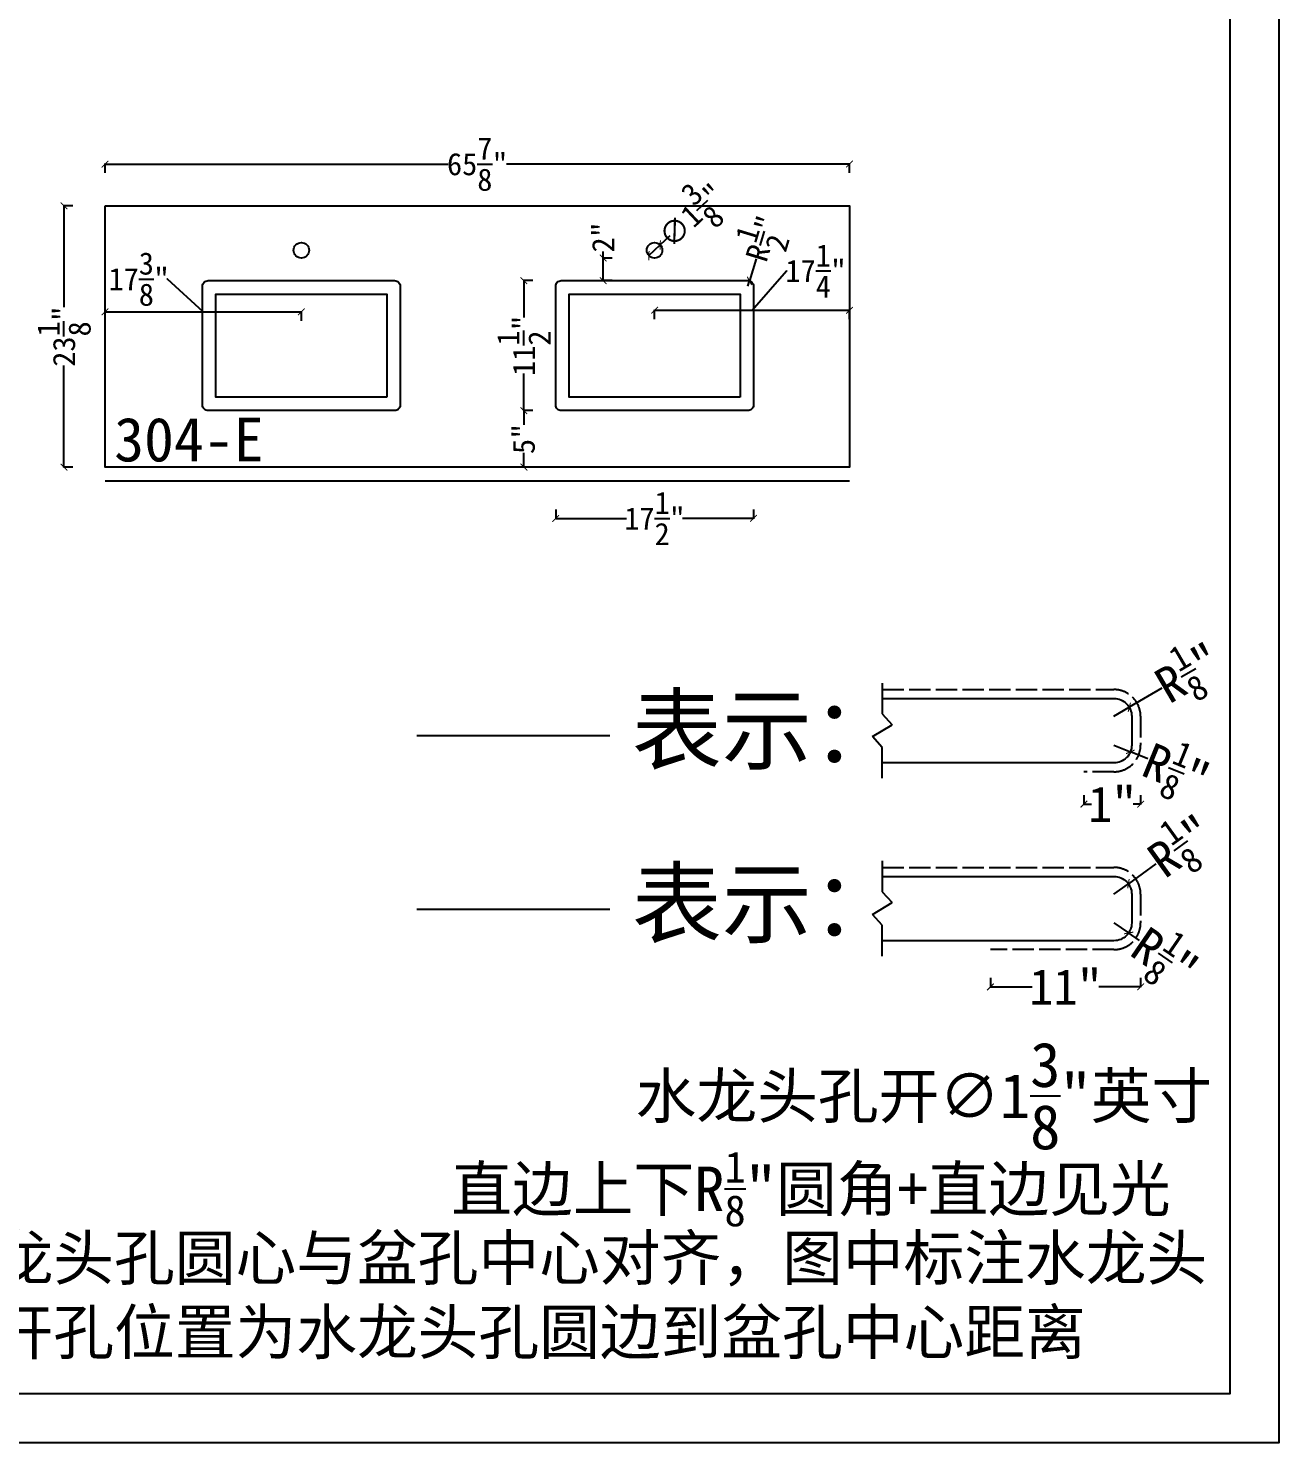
# Model space of a CAD drawing. Header units: millimetres. Extents: x 3183 to 64783, y -8707 to 2293.
# Drawn here: x 23473 to 26283, y -8707 to -5528 of the extents above; entities that cross this region are included whole.
import ezdxf
from ezdxf.lldxf.tags import DXFTag

# ---------------------------------------------------------------- set-up
doc = ezdxf.new("R2010")
doc.units = ezdxf.units.MM
doc.linetypes.add('ACAD_ISO02W100', pattern=[15, 12, -3])
for name, color, linetype in [('大样', 3, 'Continuous'), ('标注', 1, 'Continuous'), ('框', 4, 'Continuous'), ('编号', 6, 'Continuous'), ('说明', 8, 'Continuous')]:
    doc.layers.add(name, color=color, linetype=linetype)
doc.styles.get("Standard").update_dxf_attribs({"font": 'arial.ttf'})
doc.styles.add('样式 1', font='NSimSun.ttf')
tags = doc.linetypes.add('MB', pattern='A,0.5,-0.2,["MB",Standard,S=0.1,R=0,X=-0.1,Y=-0.05],-0.2', length=0.9).pattern_tags.tags
tags[6] = DXFTag(74, 10)
doc.linetypes.add('ZIGZAG', pattern='A,0.00254,-5.08,[131,ltypeshp.shx,S=5.08,R=0,X=-5.08,Y=0],-10.16,[131,ltypeshp.shx,S=5.08,R=180,X=5.08,Y=0],-5.08', length=20.32254)
doc.dimstyles.new('英寸', dxfattribs={"dimtxt": 50, "dimasz": 15, "dimexe": 1, "dimexo": 0.5, "dimtad": 0, "dimdec": 4, "dimlfac": 0.03937, "dimlunit": 5, "dimtxsty": '样式 1', "dimblk": 'ARCHTICK', "dimcen": 2.5, "dimclrt": 1, "dimadec": 0, "dimazin": 0, "dimtfac": 1, "dimtdec": 4, "dimtmove": 0, "dimatfit": 3, "dimfxl": 20, "dimfxlon": 1, "dimtolj": 1, "dimarcsym": 0})

# ---------------------------------------------------------------- blocks, each defined once
blk = doc.blocks.new('框')
at = {"layer": '框'}
for points in [[(16401.7, -391.7), (26401.7, -391.7), (26401.7, -7391.7), (16401.7, -7391.7)], [(16501.7, -491.7), (26301.7, -491.7), (26301.7, -7291.7), (16501.7, -7291.7)]]:
    blk.add_lwpolyline(points, close=True, dxfattribs=at)
at = {"layer": '框', "style": '样式 1'}
for tag, p in [('制图人：', (20840.1, -6764.8)), ('出图日期：', (22426.6, -6767.5)), ('图号：', (24401.3, -6776.7)), ('工程名称：', (19243.4, -6892.1)), ('车间确认：', (20840.1, -7012.5)), ('出货日期：', (22426.6, -7010.9)), ('工程编号：', (24384.7, -7131.5)), ('位置：', (19243.4, -7239.7)), ('确认：', (20840.1, -7240)), ('单位：', (22426.6, -7248.8))]:
    blk.add_attdef(tag, p, '', height=101.9, dxfattribs=at)
blk = doc.blocks.new('_ArchTick')
at = {"color": 0, "linetype": 'ByBlock', "const_width": 0.15}
blk.add_lwpolyline([(-0.5, -0.5), (0.5, 0.5)], dxfattribs=at)
blk = doc.blocks.new('*D163')
at = {"layer": 'Defpoints', "color": 0, "transparency": 16777216}
for p in [(25972.5, -7124.9), (25845, -7199.5), (25972.5, -7272.2)]:
    blk.add_point(p, dxfattribs=at)
at = {"layer": '标注', "color": 0, "lineweight": -2, "transparency": 16777216}
for p, q in [((25845, -7252.2), (25845, -7273.2)), ((25845, -7272.2), (25862.1, -7272.2)), ((25972.5, -7272.2), (25955.4, -7272.2)), ((25972.5, -7252.2), (25972.5, -7273.2))]:
    blk.add_line(p, q, dxfattribs=at)
at = {"layer": '标注', "color": 0, "lineweight": -2, "transparency": 16777216, "xscale": 15, "yscale": 15, "zscale": 15, "rotation": 180}
blk.add_blockref('_ArchTick', (25845, -7272.2), dxfattribs=at)
at = {"layer": '标注', "color": 0, "lineweight": -2, "transparency": 16777216, "xscale": 15, "yscale": 15, "zscale": 15}
blk.add_blockref('_ArchTick', (25972.5, -7272.2), dxfattribs=at)
at = {"layer": '标注', "color": 1, "transparency": 16777216, "insert": (25908.7, -7272.2), "char_height": 80, "attachment_point": 5, "style": '样式 1'}
blk.add_mtext('\\A1;1"', dxfattribs=at)
blk = doc.blocks.new('*D159')
at = {"layer": 'Defpoints', "color": 0, "transparency": 16777216}
for p in [(25912.5, -7139.5), (25949.5, -7154.6)]:
    blk.add_point(p, dxfattribs=at)
at = {"layer": '标注', "color": 0, "lineweight": -2, "transparency": 16777216}
for p in [(25912.5, -7139.5), (25988.8, -7170.6)]:
    blk.add_line(p, (25949.5, -7154.6), dxfattribs=at)
at = {"layer": '标注', "color": 0, "lineweight": -2, "transparency": 16777216, "xscale": 15, "yscale": 15, "zscale": 15, "rotation": 157.7819886964587}
blk.add_blockref('_ArchTick', (25949.5, -7154.6), dxfattribs=at)
at = {"layer": '标注', "color": 1, "transparency": 16777216, "insert": (26053, -7196.8), "char_height": 80, "attachment_point": 5, "rotation": 337.782, "style": '样式 1'}
blk.add_mtext('\\A1;R{\\H0.7x;\\S1/8;}"', dxfattribs=at)
blk = doc.blocks.new('*D160')
at = {"layer": 'Defpoints', "color": 0, "transparency": 16777216}
for p in [(25947, -7054.5), (25912.5, -7074.8)]:
    blk.add_point(p, dxfattribs=at)
at = {"layer": '标注', "color": 0, "lineweight": -2, "transparency": 16777216}
for p in [(26019.9, -7011.8), (25912.5, -7074.8)]:
    blk.add_line(p, (25947, -7054.5), dxfattribs=at)
at = {"layer": '标注', "color": 0, "lineweight": -2, "transparency": 16777216, "xscale": 15, "yscale": 15, "zscale": 15, "rotation": 210.3681656591274}
blk.add_blockref('_ArchTick', (25947, -7054.5), dxfattribs=at)
at = {"layer": '标注', "color": 1, "transparency": 16777216, "insert": (26079.8, -6976.8), "char_height": 80, "width": 32.078, "attachment_point": 5, "rotation": 30.3682, "style": '样式 1'}
blk.add_mtext('\\A1;R{\\H0.7x;\\S1/8;}"', dxfattribs=at)
blk = doc.blocks.new('*D164')
at = {"layer": 'Defpoints', "color": 0, "transparency": 16777216}
for p in [(25972.5, -7524.6), (25634.9, -7599.2), (25972.5, -7682.9)]:
    blk.add_point(p, dxfattribs=at)
at = {"layer": '标注', "color": 0, "lineweight": -2, "transparency": 16777216}
for p, q in [((25634.9, -7662.9), (25634.9, -7683.9)), ((25634.9, -7682.9), (25728.4, -7682.9)), ((25972.5, -7682.9), (25878.9, -7682.9)), ((25972.5, -7662.9), (25972.5, -7683.9))]:
    blk.add_line(p, q, dxfattribs=at)
at = {"layer": '标注', "color": 0, "lineweight": -2, "transparency": 16777216, "xscale": 15, "yscale": 15, "zscale": 15, "rotation": 180}
blk.add_blockref('_ArchTick', (25634.9, -7682.9), dxfattribs=at)
at = {"layer": '标注', "color": 0, "lineweight": -2, "transparency": 16777216, "xscale": 15, "yscale": 15, "zscale": 15}
blk.add_blockref('_ArchTick', (25972.5, -7682.9), dxfattribs=at)
at = {"layer": '标注', "color": 1, "transparency": 16777216, "insert": (25803.7, -7682.9), "char_height": 80, "attachment_point": 5, "style": '样式 1'}
blk.add_mtext('\\A1;11"', dxfattribs=at)
blk = doc.blocks.new('*D161')
at = {"layer": 'Defpoints', "color": 0, "transparency": 16777216}
for p in [(25912.5, -7539.2), (25945.5, -7561.8)]:
    blk.add_point(p, dxfattribs=at)
at = {"layer": '标注', "color": 0, "lineweight": -2, "transparency": 16777216}
for p in [(25912.5, -7539.2), (25970.2, -7578.8)]:
    blk.add_line(p, (25945.5, -7561.8), dxfattribs=at)
at = {"layer": '标注', "color": 0, "lineweight": -2, "transparency": 16777216, "xscale": 15, "yscale": 15, "zscale": 15, "rotation": 145.4963367511797}
blk.add_blockref('_ArchTick', (25945.5, -7561.8), dxfattribs=at)
at = {"layer": '标注', "color": 1, "transparency": 16777216, "insert": (26027.3, -7618.1), "char_height": 80, "attachment_point": 5, "rotation": 325.4963, "style": '样式 1'}
blk.add_mtext('\\A1;R{\\H0.7x;\\S1/8;}"', dxfattribs=at)
blk = doc.blocks.new('*D162')
at = {"layer": 'Defpoints', "color": 0, "transparency": 16777216}
for p in [(25945, -7451.1), (25912.5, -7474.5)]:
    blk.add_point(p, dxfattribs=at)
at = {"layer": '标注', "color": 0, "lineweight": -2, "transparency": 16777216}
for p in [(26006.8, -7406.6), (25912.5, -7474.5)]:
    blk.add_line(p, (25945, -7451.1), dxfattribs=at)
at = {"layer": '标注', "color": 0, "lineweight": -2, "transparency": 16777216, "xscale": 15, "yscale": 15, "zscale": 15, "rotation": 215.7626729903228}
blk.add_blockref('_ArchTick', (25945, -7451.1), dxfattribs=at)
at = {"layer": '标注', "color": 1, "transparency": 16777216, "insert": (26063.1, -7366.1), "char_height": 80, "width": 32.078, "attachment_point": 5, "rotation": 35.7627, "style": '样式 1'}
blk.add_mtext('\\A1;R{\\H0.7x;\\S1/8;}"', dxfattribs=at)
blk = doc.blocks.new('*D190')
at = {"layer": 'Defpoints', "color": 0, "transparency": 16777216}
for p in [(24764.4, -6044.9), (24880.1, -6044.9), (24880.1, -6095.7)]:
    blk.add_point(p, dxfattribs=at)
at = {"layer": '标注', "color": 0, "lineweight": -2, "transparency": 16777216}
for p, q in [((24764.4, -6044.9), (24764.4, -6029.9)), ((24784.4, -6044.9), (24763.4, -6044.9)), ((24764.4, -6095.7), (24764.4, -6044.9)), ((24784.4, -6095.7), (24763.4, -6095.7))]:
    blk.add_line(p, q, dxfattribs=at)
at = {"layer": '标注', "color": 0, "lineweight": -2, "transparency": 16777216, "xscale": 15, "yscale": 15, "zscale": 15}
for p, rotation in [((24764.4, -6044.9), 90), ((24764.4, -6095.7), 270)]:
    blk.add_blockref('_ArchTick', p, dxfattribs=dict(at, rotation=rotation))
at = {"layer": '标注', "color": 1, "transparency": 16777216, "insert": (24764.4, -5998.3), "char_height": 50, "attachment_point": 5, "rotation": 90, "style": '样式 1'}
blk.add_mtext('\\A1;2"', dxfattribs=at)
blk = doc.blocks.new('*D191')
at = {"layer": 'Defpoints', "color": 0, "transparency": 16777216}
for p in [(24867.3, -6039.4), (24892.8, -6015.5)]:
    blk.add_point(p, dxfattribs=at)
at = {"layer": '标注', "color": 0, "lineweight": -2, "transparency": 16777216}
for p in [(24914.6, -5994.9), (24867.3, -6039.4)]:
    blk.add_line(p, (24892.8, -6015.5), dxfattribs=at)
at = {"layer": '标注', "color": 0, "lineweight": -2, "transparency": 16777216, "xscale": 15, "yscale": 15, "zscale": 15}
for p, rotation in [((24892.8, -6015.5), 223.2297964419136), ((24867.3, -6039.4), 43.22979644191352)]:
    blk.add_blockref('_ArchTick', p, dxfattribs=dict(at, rotation=rotation))
at = {"layer": '标注', "color": 1, "transparency": 16777216, "insert": (24962.9, -5949.5), "char_height": 50, "attachment_point": 5, "rotation": 43.2298, "style": '样式 1'}
blk.add_mtext('\\A1;∅1{\\H1x;\\S3/8;}"', dxfattribs=at)
blk = doc.blocks.new('*D273')
at = {"layer": 'Defpoints', "color": 0, "transparency": 16777216}
for p in [(24086.3, -6165.9), (23645, -6321.9), (24086.3, -6387.8)]:
    blk.add_point(p, dxfattribs=at)
at = {"layer": '标注', "color": 0, "lineweight": -2, "transparency": 16777216}
for p, q in [((23785.4, -6092.1), (23784.2, -6092.1)), ((23865.6, -6165.9), (23785.4, -6092.1)), ((23645, -6185.9), (23645, -6164.9)), ((23645, -6165.9), (24086.3, -6165.9)), ((24086.3, -6185.9), (24086.3, -6164.9))]:
    blk.add_line(p, q, dxfattribs=at)
at = {"layer": '标注', "color": 0, "lineweight": -2, "transparency": 16777216, "xscale": 15, "yscale": 15, "zscale": 15, "rotation": 180}
blk.add_blockref('_ArchTick', (23645, -6165.9), dxfattribs=at)
at = {"layer": '标注', "color": 0, "lineweight": -2, "transparency": 16777216, "xscale": 15, "yscale": 15, "zscale": 15}
blk.add_blockref('_ArchTick', (24086.3, -6165.9), dxfattribs=at)
at = {"layer": '标注', "color": 1, "transparency": 16777216, "insert": (23720.9, -6092.1), "char_height": 50, "attachment_point": 5, "style": '样式 1'}
blk.add_mtext('\\A1;17{\\H1x;\\S3/8;}"', dxfattribs=at)
blk = doc.blocks.new('*D274')
at = {"layer": 'Defpoints', "color": 0, "transparency": 16777216}
for p in [(25318.2, -6162.1), (24880.1, -6387.8), (25318.2, -6387.8)]:
    blk.add_point(p, dxfattribs=at)
at = {"layer": '标注', "color": 0, "lineweight": -2, "transparency": 16777216}
for p, q in [((25099.1, -6162.1), (25176.6, -6073.9)), ((25176.6, -6073.9), (25177.9, -6073.9)), ((24880.1, -6182.1), (24880.1, -6161.1)), ((24880.1, -6162.1), (25318.2, -6162.1)), ((25318.2, -6182.1), (25318.2, -6161.1))]:
    blk.add_line(p, q, dxfattribs=at)
at = {"layer": '标注', "color": 0, "lineweight": -2, "transparency": 16777216, "xscale": 15, "yscale": 15, "zscale": 15, "rotation": 180}
blk.add_blockref('_ArchTick', (24880.1, -6162.1), dxfattribs=at)
at = {"layer": '标注', "color": 0, "lineweight": -2, "transparency": 16777216, "xscale": 15, "yscale": 15, "zscale": 15}
blk.add_blockref('_ArchTick', (25318.2, -6162.1), dxfattribs=at)
at = {"layer": '标注', "color": 1, "transparency": 16777216, "insert": (25242.3, -6073.9), "char_height": 50, "attachment_point": 5, "style": '样式 1'}
blk.add_mtext('\\A1;17{\\H1x;\\S1/4;}"', dxfattribs=at)
blk = doc.blocks.new('*D275')
at = {"layer": 'Defpoints', "color": 0, "transparency": 16777216}
for p in [(24586.3, -6095.7), (24732, -6095.7), (24749.3, -6387.8)]:
    blk.add_point(p, dxfattribs=at)
at = {"layer": '标注', "color": 0, "lineweight": -2, "transparency": 16777216}
for p, q in [((24606.3, -6095.7), (24585.3, -6095.7)), ((24586.3, -6095.7), (24586.3, -6178.8)), ((24586.3, -6387.8), (24586.3, -6304.7)), ((24606.3, -6387.8), (24585.3, -6387.8))]:
    blk.add_line(p, q, dxfattribs=at)
at = {"layer": '标注', "color": 0, "lineweight": -2, "transparency": 16777216, "xscale": 15, "yscale": 15, "zscale": 15}
for p, rotation in [((24586.3, -6095.7), 90), ((24586.3, -6387.8), 270)]:
    blk.add_blockref('_ArchTick', p, dxfattribs=dict(at, rotation=rotation))
at = {"layer": '标注', "color": 1, "transparency": 16777216, "insert": (24586.3, -6241.7), "char_height": 50, "attachment_point": 5, "rotation": 90, "style": '样式 1'}
blk.add_mtext('\\A1;11{\\H1x;\\S1/2;}"', dxfattribs=at)
blk = doc.blocks.new('*D276')
at = {"layer": 'Defpoints', "color": 0, "transparency": 16777216}
for p in [(24822.7, -6387.8), (24586.3, -6514.8), (24822.7, -6514.8)]:
    blk.add_point(p, dxfattribs=at)
at = {"layer": '标注', "color": 0, "lineweight": -2, "transparency": 16777216}
for p, q in [((24606.3, -6387.8), (24585.3, -6387.8)), ((24586.3, -6387.8), (24586.3, -6419.9)), ((24586.3, -6514.8), (24586.3, -6482.6)), ((24606.3, -6514.8), (24585.3, -6514.8))]:
    blk.add_line(p, q, dxfattribs=at)
at = {"layer": '标注', "color": 0, "lineweight": -2, "transparency": 16777216, "xscale": 15, "yscale": 15, "zscale": 15}
for p, rotation in [((24586.3, -6387.8), 90), ((24586.3, -6514.8), 270)]:
    blk.add_blockref('_ArchTick', p, dxfattribs=dict(at, rotation=rotation))
at = {"layer": '标注', "color": 1, "transparency": 16777216, "insert": (24586.3, -6451.3), "char_height": 50, "attachment_point": 5, "rotation": 90, "style": '样式 1'}
blk.add_mtext('\\A1;5"', dxfattribs=at)
blk = doc.blocks.new('*D277')
at = {"layer": 'Defpoints', "color": 0, "transparency": 16777216}
for p in [(24657.8, -6315.8), (25102.3, -6315.8), (25102.3, -6630.1)]:
    blk.add_point(p, dxfattribs=at)
at = {"layer": '标注', "color": 0, "lineweight": -2, "transparency": 16777216}
for p, q in [((24657.8, -6610.1), (24657.8, -6631.1)), ((25102.3, -6610.1), (25102.3, -6631.1)), ((24657.8, -6630.1), (24817.1, -6630.1)), ((25102.3, -6630.1), (24943, -6630.1))]:
    blk.add_line(p, q, dxfattribs=at)
at = {"layer": '标注', "color": 0, "lineweight": -2, "transparency": 16777216, "xscale": 15, "yscale": 15, "zscale": 15, "rotation": 180}
blk.add_blockref('_ArchTick', (24657.8, -6630.1), dxfattribs=at)
at = {"layer": '标注', "color": 0, "lineweight": -2, "transparency": 16777216, "xscale": 15, "yscale": 15, "zscale": 15}
blk.add_blockref('_ArchTick', (25102.3, -6630.1), dxfattribs=at)
at = {"layer": '标注', "color": 1, "transparency": 16777216, "insert": (24880.1, -6630.1), "char_height": 50, "attachment_point": 5, "style": '样式 1'}
blk.add_mtext('\\A1;17{\\H1x;\\S1/2;}"', dxfattribs=at)
blk = doc.blocks.new('*D278')
at = {"layer": 'Defpoints', "color": 0, "transparency": 16777216}
for p in [(25093.3, -6096.2), (25089.6, -6108.4)]:
    blk.add_point(p, dxfattribs=at)
at = {"layer": '标注', "color": 0, "lineweight": -2, "transparency": 16777216}
for p in [(25108.3, -6046.6), (25089.6, -6108.4)]:
    blk.add_line(p, (25093.3, -6096.2), dxfattribs=at)
at = {"layer": '标注', "color": 0, "lineweight": -2, "transparency": 16777216, "xscale": 15, "yscale": 15, "zscale": 15, "rotation": 253.1322604012119}
blk.add_blockref('_ArchTick', (25093.3, -6096.2), dxfattribs=at)
at = {"layer": '标注', "color": 1, "transparency": 16777216, "insert": (25122.2, -6000.7), "char_height": 50, "attachment_point": 5, "rotation": 73.1323, "style": '样式 1'}
blk.add_mtext('\\A1;R{\\H1x;\\S1/2;}"', dxfattribs=at)
blk = doc.blocks.new('*D279')
at = {"layer": 'Defpoints', "color": 0, "transparency": 16777216}
for p in [(25318.2, -5833.7), (23645, -5927.4), (25318.2, -5927.4)]:
    blk.add_point(p, dxfattribs=at)
at = {"layer": '标注', "color": 0, "lineweight": -2, "transparency": 16777216}
for p, q in [((23645, -5853.7), (23645, -5832.7)), ((23645, -5833.7), (24415.9, -5833.7)), ((25318.2, -5833.7), (24547.3, -5833.7)), ((25318.2, -5853.7), (25318.2, -5832.7))]:
    blk.add_line(p, q, dxfattribs=at)
at = {"layer": '标注', "color": 0, "lineweight": -2, "transparency": 16777216, "xscale": 15, "yscale": 15, "zscale": 15, "rotation": 180}
blk.add_blockref('_ArchTick', (23645, -5833.7), dxfattribs=at)
at = {"layer": '标注', "color": 0, "lineweight": -2, "transparency": 16777216, "xscale": 15, "yscale": 15, "zscale": 15}
blk.add_blockref('_ArchTick', (25318.2, -5833.7), dxfattribs=at)
at = {"layer": '标注', "color": 1, "transparency": 16777216, "insert": (24481.6, -5833.7), "char_height": 50, "attachment_point": 5, "style": '样式 1'}
blk.add_mtext('\\A1;65{\\H1x;\\S7/8;}"', dxfattribs=at)
blk = doc.blocks.new('*D280')
at = {"layer": 'Defpoints', "color": 0, "transparency": 16777216}
for p in [(23849.4, -5927.4), (23552.7, -6514.8), (23849.4, -6514.8)]:
    blk.add_point(p, dxfattribs=at)
at = {"layer": '标注', "color": 0, "lineweight": -2, "transparency": 16777216}
for p, q in [((23572.7, -5927.4), (23551.7, -5927.4)), ((23552.7, -5927.4), (23552.7, -6155.5)), ((23552.7, -6514.8), (23552.7, -6286.7)), ((23572.7, -6514.8), (23551.7, -6514.8))]:
    blk.add_line(p, q, dxfattribs=at)
at = {"layer": '标注', "color": 0, "lineweight": -2, "transparency": 16777216, "xscale": 15, "yscale": 15, "zscale": 15}
for p, rotation in [((23552.7, -5927.4), 90), ((23552.7, -6514.8), 270)]:
    blk.add_blockref('_ArchTick', p, dxfattribs=dict(at, rotation=rotation))
at = {"layer": '标注', "color": 1, "transparency": 16777216, "insert": (23552.7, -6221.1), "char_height": 50, "attachment_point": 5, "rotation": 90, "style": '样式 1'}
blk.add_mtext('\\A1;23{\\H1x;\\S1/8;}"', dxfattribs=at)

msp = doc.modelspace()

# ---------------------------------------------------------------- linework, layer by layer
for p, q in [((25391.95511, -7000.07074), (25391.95511, -7069.46682)), ((25391.95511, -7069.46682), (25413.7236, -7093.68529)), ((25370.18661, -7120.5356), (25413.7236, -7093.68529)), ((25391.95511, -7144.75407), (25370.18661, -7120.5356)), ((25391.95511, -7214.15015), (25391.95511, -7144.75407)), ((25391.95511, -7399.79838), (25391.95511, -7469.19446)), ((25391.95511, -7469.19446), (25413.7236, -7493.41293)), ((25370.18661, -7520.26325), (25413.7236, -7493.41293)), ((25391.95511, -7544.48172), (25370.18661, -7520.26325)), ((25391.95511, -7613.8778), (25391.95511, -7544.48172))]:
    msp.add_line(p, q)
at = {"linetype": 'ZIGZAG', "ltscale": 15}
msp.add_line((24345.71208, -7118.09391), (24779.61685, -7118.09391), dxfattribs=at)
at = {"linetype": 'MB', "ltscale": 470}
msp.add_line((24345.71208, -7507.88816), (24779.61685, -7507.88816), dxfattribs=at)
msp.add_lwpolyline([(23644.97711, -5927.41149), (25318.20211, -5927.41149), (25318.20211, -6514.78649), (23644.97711, -6514.78649)], close=True)
for points in [[(24295.85211, -6387.78649), (23876.75211, -6387.78649, -0.4142135624), (23864.05211, -6375.08649), (23864.05211, -6108.38649, -0.4142135624), (23876.75211, -6095.68649), (24295.85211, -6095.68649, -0.4142135624), (24308.55211, -6108.38649), (24308.55211, -6375.08649, -0.4142135624)], [(25089.60211, -6387.78649), (24670.50211, -6387.78649, -0.4142135624), (24657.80211, -6375.08649), (24657.80211, -6108.38649, -0.4142135624), (24670.50211, -6095.68649), (25089.60211, -6095.68649, -0.4142135624), (25102.30211, -6108.38649), (25102.30211, -6375.08649, -0.4142135624)]]:
    msp.add_lwpolyline(points, format="xyb", close=True)
at = {"linetype": 'ACAD_ISO02W100', "ltscale": 4}
for points in [[(25391.95511, -7014.76878), (25912.49255, -7014.76878, -0.4142135624), (25972.49255, -7074.76878), (25972.49255, -7139.45211, -0.4142135624), (25912.49255, -7199.45211), (25844.99817, -7199.45211)], [(25391.95511, -7414.49642), (25912.49255, -7414.49642, -0.4142135624), (25972.49255, -7474.49642), (25972.49255, -7539.17976, -0.4142135624), (25912.49255, -7599.17976), (25634.87345, -7599.17976)]]:
    msp.add_lwpolyline(points, format="xyb", dxfattribs=at)
for points in [[(25391.95511, -7034.76878), (25912.49255, -7034.76878, -0.4142135624), (25952.49255, -7074.76878), (25952.49255, -7139.45211, -0.4142135624), (25912.49255, -7179.45211), (25391.95511, -7179.45211)], [(25391.95511, -7434.49642), (25912.49255, -7434.49642, -0.4142135624), (25952.49255, -7474.49642), (25952.49255, -7539.17976, -0.4142135624), (25912.49255, -7579.17976), (25391.95511, -7579.17976)]]:
    msp.add_lwpolyline(points, format="xyb")
for centre in [(24086.30211, -6027.42399), (24880.05211, -6027.42399)]:
    msp.add_circle(centre, 17.4625)
at = {"layer": '大样', "linetype": 'ZIGZAG', "ltscale": 5}
for points in [[(24278.55211, -6357.78649), (23894.05211, -6357.78649), (23894.05211, -6125.68649), (24278.55211, -6125.68649)], [(25072.30211, -6357.78649), (24687.80211, -6357.78649), (24687.80211, -6125.68649), (25072.30211, -6125.68649)]]:
    msp.add_lwpolyline(points, close=True, dxfattribs=at)
msp.add_lwpolyline([(23644.97711, -6545.46981), (25318.10111, -6545.46981)], dxfattribs=at)

# ---------------------------------------------------------------- block references
at = {"layer": '框', "xscale": 1.1, "yscale": 1.1, "zscale": 1.1, "rotation": 270}
msp.add_blockref('框', (26713.73076, 20334.46211), dxfattribs=at)

# ---------------------------------------------------------------- texts
at = {"style": '样式 1'}
for p in [(24829.05657, -7179.06421), (24829.05657, -7568.85846)]:
    msp.add_text('表示：', height=148.335143, dxfattribs=at).set_placement(p)
at = {"layer": '编号', "style": '样式 1'}
msp.add_text('304-E', height=98.784974, dxfattribs=at).set_placement((23665.49753, -6502.03118))
at = {"layer": '说明', "char_height": 100.0649113, "attachment_point": 1, "style": '样式 1'}
for s, insert, width in [('\\A1;水龙头孔开∅1\\S3/8;"英寸', (24837.53961, -7807.77114), 1302.0825707), ('\\A1;\\pxql;直边上下R{\\H0.7x;\\S1/8;}"圆角+直边见光', (24423.23137, -8052.88307), 1776.3365841), ('水龙头孔圆心与盆孔中心对齐，图中标注水龙头孔开孔位置为水龙头孔圆边到盆孔中心距离', (23255.7927, -8241.77375), 2932.7286827)]:
    msp.add_mtext(s, dxfattribs=dict(at, insert=insert, width=width))

# ---------------------------------------------------------------- dimensions: what is measured, and where the dimension line sits
at = {"layer": '标注'}
for base, p1, p2, picture, middle in [((25318.20211, -5833.69036), (23644.97711, -5927.41149), (25318.20211, -5927.41149), '*D279', (24481.58961, -5833.69036)), ((25102.30211, -6630.06946), (24657.80211, -6315.78537), (25102.30211, -6315.78537), '*D277', (24880.05211, -6630.06946))]:
    dim = msp.add_linear_dim(base=base, p1=p1, p2=p2, dimstyle='英寸', override={"dimpost": '"'}, dxfattribs=at)
    dim.commit()
    dim.dimension.update_dxf_attribs({"geometry": picture, "text_midpoint": middle})
dim = msp.add_diameter_dim_2p(p1=(24867.32872, -6039.38451), p2=(24892.77551, -6015.46346), dimstyle='英寸', override={"dimpost": '"'}, dxfattribs=at)
dim.commit()
dim.dimension.update_dxf_attribs({"geometry": '*D191', "text_midpoint": (24962.91719, -5949.52737)})
dim = msp.add_radius_dim(center=(25089.60211, -6108.38649), mpoint=(25093.28719, -6096.23288), dimstyle='英寸', override={"dimpost": '"'}, dxfattribs=at)
dim.commit()
dim.dimension.update_dxf_attribs({"geometry": '*D278', "text_midpoint": (25122.24872, -6000.71593), "dimtype": 164})
for base, p1, p2, picture, middle in [((23552.67649, -6514.78649), (23849.40504, -5927.41149), (23849.40504, -6514.78649), '*D280', (23552.67649, -6221.09899)), ((24764.35521, -6044.88649), (24880.05211, -6095.68649), (24880.05211, -6044.88649), '*D190', (24764.35521, -5998.2559)), ((24586.25752, -6095.68649), (24749.28875, -6387.78649), (24732.02711, -6095.68649), '*D275', (24586.25752, -6241.73649)), ((24586.25752, -6514.78649), (24822.65094, -6387.78649), (24822.65094, -6514.78649), '*D276', (24586.25752, -6451.28649))]:
    dim = msp.add_linear_dim(base=base, p1=p1, p2=p2, angle=90, dimstyle='英寸', override={"dimpost": '"'}, dxfattribs=at)
    dim.commit()
    dim.dimension.update_dxf_attribs({"geometry": picture, "text_midpoint": middle})
for base, p1, p2, picture, middle in [((24086.30211, -6165.87143), (23644.97711, -6321.91297), (24086.30211, -6387.78649), '*D273', (23783.5655, -6092.0801)), ((25318.20211, -6162.09623), (24880.05211, -6387.78649), (25318.20211, -6387.78649), '*D274', (25178.51104, -6073.94005))]:
    dim = msp.add_linear_dim(base=base, p1=p1, p2=p2, dimstyle='英寸', override={"dimpost": '"', "dimtmove": 1}, dxfattribs=at)
    dim.commit()
    dim.dimension.update_dxf_attribs({"geometry": picture, "text_midpoint": middle, "dimtype": 160})
for center, mpoint, picture, middle in [((25912.49255, -7074.76878), (25947.00434, -7054.5466), '*D160', (26079.75061, -6976.76393)), ((25912.49255, -7139.45211), (25949.52262, -7154.57738), '*D159', (26052.99693, -7196.84242)), ((25912.49255, -7474.49642), (25944.95034, -7451.11926), '*D162', (26063.05154, -7366.05889))]:
    dim = msp.add_radius_dim(center=center, mpoint=mpoint, text='R{\\H0.7x;\\S1/8;}"', dimstyle='英寸', override={"dimtxt": 80, "dimpost": '"'}, dxfattribs=at)
    dim.commit()
    dim.dimension.update_dxf_attribs({"geometry": picture, "text_midpoint": middle, "dimtype": 164})
for base, p1, p2, text, picture, middle in [((25972.49255, -7272.16455), (25844.99817, -7199.45211), (25972.49255, -7124.88443), '1"', '*D163', (25908.74536, -7272.16455)), ((25972.49255, -7682.89966), (25634.87345, -7599.17976), (25972.49255, -7524.61208), '11"', '*D164', (25803.683, -7682.89966))]:
    dim = msp.add_linear_dim(base=base, p1=p1, p2=p2, text=text, dimstyle='英寸', override={"dimtxt": 80, "dimpost": '"'}, dxfattribs=at)
    dim.commit()
    dim.dimension.update_dxf_attribs({"geometry": picture, "text_midpoint": middle})
dim = msp.add_radius_dim(center=(25912.49255, -7539.17976), mpoint=(25945.45615, -7561.83811), text='R{\\H0.7x;\\S1/8;}"', dimstyle='英寸', override={"dimtxt": 80, "dimpost": '"'}, dxfattribs=at)
dim.commit()
dim.dimension.update_dxf_attribs({"geometry": '*D161', "text_midpoint": (26027.32131, -7618.11019)})

doc.saveas('drawing.dxf')
